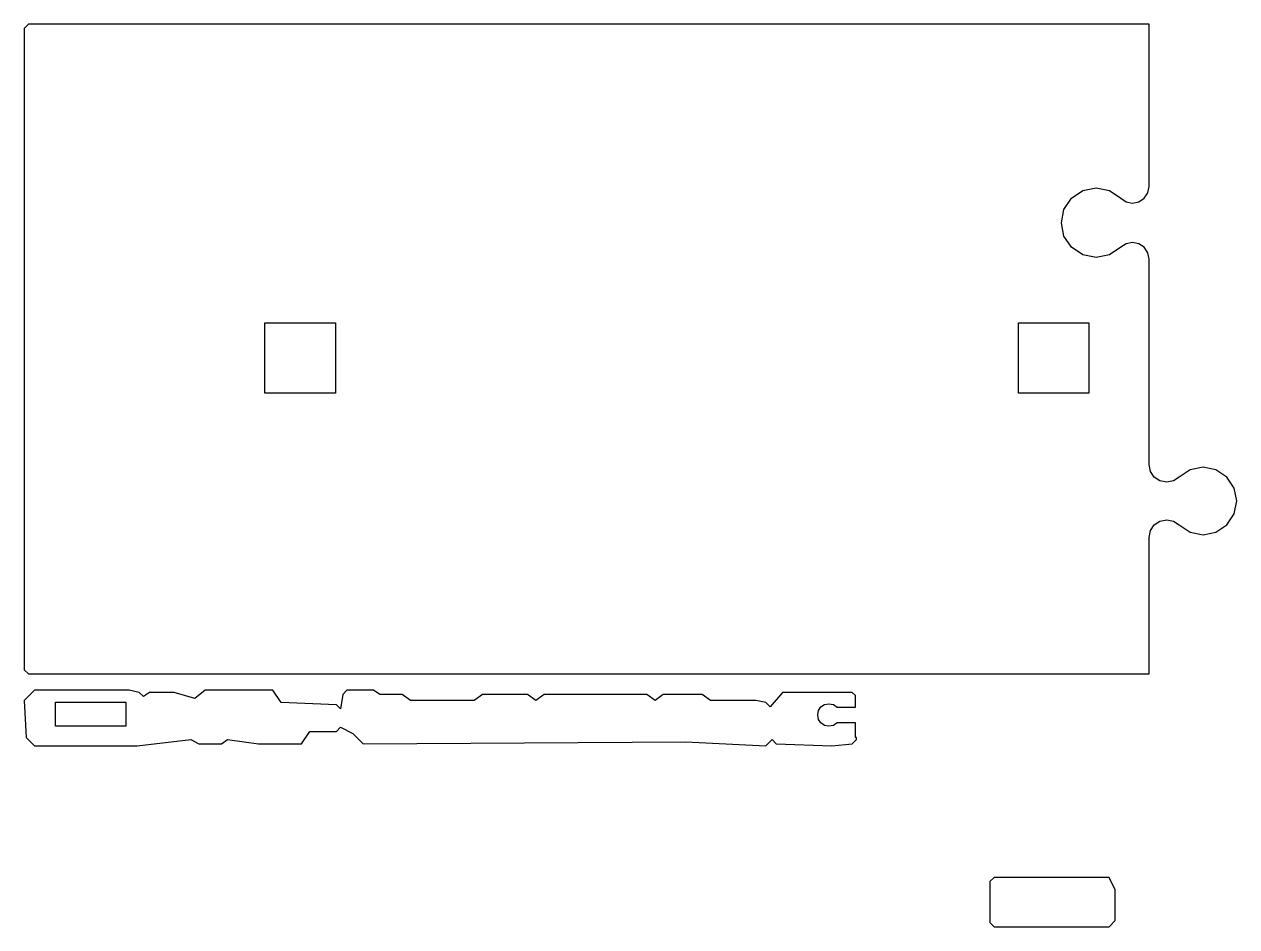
# Model space of a CAD drawing. Extents: x 0 to 6.97, y 0 to 5.18.
import ezdxf

# ---------------------------------------------------------------- set-up
doc = ezdxf.new("R2010")
doc.units = 0
doc.layers.get('0').update_dxf_attribs({"linetype": 'CONTINUOUS'})

msp = doc.modelspace()

# ---------------------------------------------------------------- linework, layer by layer
at = {"color": 4}
for p, q in [((0.0236, 5.185), (0, 5.1614)), ((0, 5.1614), (0, 1.4764)), ((6.4659, 5.185), (0.0236, 5.185)), ((6.4659, 4.2535), (6.4659, 5.185)), ((6.4586, 4.217), (6.4659, 4.2535)), ((5.9769, 4.1212), (6.0203, 4.186)), ((6.0203, 4.186), (6.0851, 4.2294)), ((6.0851, 4.2294), (6.1616, 4.2445)), ((6.1616, 4.2445), (6.2381, 4.2294)), ((6.2381, 4.2294), (6.3029, 4.186)), ((6.3029, 4.186), (6.3339, 4.1653)), ((6.407, 4.1653), (6.4379, 4.186)), ((6.4379, 4.186), (6.4586, 4.217)), ((5.9618, 4.0447), (5.9769, 4.1212)), ((6.3339, 4.1653), (6.3704, 4.158)), ((6.3704, 4.158), (6.407, 4.1653)), ((5.9769, 3.9683), (5.9618, 4.0447)), ((6.0203, 3.9034), (5.9769, 3.9683)), ((6.0851, 3.8601), (6.0203, 3.9034)), ((6.3029, 3.9034), (6.2381, 3.8601)), ((6.3339, 3.9242), (6.3029, 3.9034)), ((6.3704, 3.9314), (6.3339, 3.9242)), ((6.407, 3.9242), (6.3704, 3.9314)), ((6.4379, 3.9034), (6.407, 3.9242)), ((6.4586, 3.8725), (6.4379, 3.9034)), ((6.1616, 3.8449), (6.0851, 3.8601)), ((6.2381, 3.8601), (6.1616, 3.8449)), ((6.4659, 3.8359), (6.4586, 3.8725)), ((6.4659, 2.6548), (6.4659, 3.8359)), ((1.3838, 3.0649), (1.3838, 3.4704)), ((1.3838, 3.4704), (1.7894, 3.4704)), ((1.7894, 3.4704), (1.7894, 3.0649)), ((5.7146, 3.0649), (5.7146, 3.4704)), ((5.7146, 3.4704), (6.1201, 3.4704)), ((6.1201, 3.4704), (6.1201, 3.0649)), ((1.7894, 3.0649), (1.3838, 3.0649)), ((6.1201, 3.0649), (5.7146, 3.0649)), ((6.4736, 2.616), (6.4659, 2.6548)), ((6.4956, 2.5832), (6.4736, 2.616)), ((6.5284, 2.5611), (6.4956, 2.5832)), ((6.639, 2.5832), (6.6061, 2.5611)), ((6.7018, 2.6253), (6.639, 2.5832)), ((6.7761, 2.64), (6.7018, 2.6253)), ((6.8503, 2.6253), (6.7761, 2.64)), ((6.9132, 2.5832), (6.8503, 2.6253)), ((6.9553, 2.5204), (6.9132, 2.5832)), ((6.5673, 2.5534), (6.5284, 2.5611)), ((6.6061, 2.5611), (6.5673, 2.5534)), ((6.97, 2.4461), (6.9553, 2.5204)), ((6.9553, 2.3718), (6.97, 2.4461)), ((6.9132, 2.309), (6.9553, 2.3718)), ((6.4736, 2.2761), (6.4956, 2.309)), ((6.4956, 2.309), (6.5285, 2.331)), ((6.5285, 2.331), (6.5673, 2.3386)), ((6.5673, 2.3386), (6.6061, 2.331)), ((6.6061, 2.331), (6.639, 2.309)), ((6.639, 2.309), (6.7018, 2.2668)), ((6.8503, 2.2668), (6.9132, 2.309)), ((6.4659, 2.2372), (6.4736, 2.2761)), ((6.4659, 1.4527), (6.4659, 2.2372)), ((6.7018, 2.2668), (6.7761, 2.2522)), ((6.7761, 2.2522), (6.8503, 2.2668)), ((0, 1.4764), (0.0236, 1.4527)), ((0.0236, 1.4527), (6.4659, 1.4527)), ((0.059, 1.3583), (0, 1.2992)), ((0.6024, 1.3583), (0.059, 1.3583)), ((0.6614, 1.3464), (0.6024, 1.3583)), ((0.6851, 1.3228), (0.6614, 1.3464)), ((0.7205, 1.3464), (0.6851, 1.3228)), ((0.8622, 1.3464), (0.7205, 1.3464)), ((0.9803, 1.311), (0.8622, 1.3464)), ((1.0394, 1.3583), (0.9803, 1.311)), ((1.4291, 1.3583), (1.0394, 1.3583)), ((1.4764, 1.2874), (1.4291, 1.3583)), ((1.8307, 1.3346), (1.8189, 1.2519)), ((1.8543, 1.3583), (1.8307, 1.3346)), ((2.0079, 1.3583), (1.8543, 1.3583)), ((2.0433, 1.3346), (2.0079, 1.3583)), ((2.1732, 1.3346), (2.0433, 1.3346)), ((2.2205, 1.2992), (2.1732, 1.3346)), ((2.6338, 1.3346), (2.5866, 1.2992)), ((2.8937, 1.3346), (2.6338, 1.3346)), ((2.9409, 1.2992), (2.8937, 1.3346)), ((2.9882, 1.3346), (2.9409, 1.2992)), ((3.5787, 1.3346), (2.9882, 1.3346)), ((3.626, 1.2992), (3.5787, 1.3346)), ((3.6732, 1.3346), (3.626, 1.2992)), ((3.8976, 1.3346), (3.6732, 1.3346)), ((3.9449, 1.2992), (3.8976, 1.3346)), ((4.3583, 1.3464), (4.2874, 1.2638)), ((4.7598, 1.3464), (4.3583, 1.3464)), ((4.7776, 1.3288), (4.7598, 1.3464)), ((4.7776, 1.2618), (4.7776, 1.3288)), ((0, 1.2992), (0.0118, 1.0866)), ((0.1791, 1.1515), (0.1791, 1.2893)), ((0.1791, 1.2893), (0.5846, 1.2893)), ((0.5846, 1.2893), (0.5846, 1.1515)), ((1.7953, 1.2756), (1.4764, 1.2874)), ((1.8189, 1.2519), (1.7953, 1.2756)), ((2.5866, 1.2992), (2.2205, 1.2992)), ((4.2047, 1.2992), (3.9449, 1.2992)), ((4.2638, 1.2874), (4.2047, 1.2992)), ((4.2874, 1.2638), (4.2638, 1.2874)), ((4.5661, 1.2419), (4.58, 1.2625)), ((4.58, 1.2625), (4.6007, 1.2764)), ((4.6007, 1.2764), (4.626, 1.2815)), ((4.626, 1.2815), (4.6516, 1.2762)), ((4.6516, 1.2762), (4.6725, 1.2618)), ((4.6725, 1.2618), (4.7776, 1.2618)), ((4.561, 1.2165), (4.5661, 1.2419)), ((4.5661, 1.1913), (4.561, 1.2165)), ((4.58, 1.1706), (4.5661, 1.1913)), ((0.5846, 1.1515), (0.1791, 1.1515)), ((1.5945, 1.0512), (1.6417, 1.122)), ((1.6417, 1.122), (1.7953, 1.122)), ((1.7953, 1.122), (1.8189, 1.1457)), ((1.8189, 1.1457), (1.8898, 1.1102)), ((4.6007, 1.1567), (4.58, 1.1706)), ((4.626, 1.1516), (4.6007, 1.1567)), ((4.6516, 1.1569), (4.626, 1.1516)), ((4.6725, 1.1712), (4.6516, 1.1569)), ((4.7776, 1.1712), (4.6725, 1.1712)), ((4.7776, 1.0866), (4.7776, 1.1712)), ((0.0118, 1.0866), (0.059, 1.0393)), ((0.6496, 1.0393), (0.9567, 1.0748)), ((0.9567, 1.0748), (1.004, 1.0512)), ((1.004, 1.0512), (1.1338, 1.0512)), ((1.1338, 1.0512), (1.1693, 1.0748)), ((1.1693, 1.0748), (1.3465, 1.0512)), ((1.3465, 1.0512), (1.5945, 1.0512)), ((1.8898, 1.1102), (1.9488, 1.0512)), ((1.9488, 1.0512), (3.8032, 1.063)), ((3.8032, 1.063), (4.2638, 1.0393)), ((4.2638, 1.0393), (4.2992, 1.0748)), ((4.2992, 1.0748), (4.3228, 1.0512)), ((4.3228, 1.0512), (4.6417, 1.0393)), ((4.6417, 1.0393), (4.7598, 1.0512)), ((4.7598, 1.0512), (4.7835, 1.0748)), ((4.7835, 1.0866), (4.7776, 1.0866)), ((4.7835, 1.0748), (4.7835, 1.0866)), ((0.059, 1.0393), (0.6496, 1.0393)), ((5.5748, 0.2834), (5.5512, 0.2598)), ((6.2362, 0.2834), (5.5748, 0.2834)), ((6.2717, 0.2126), (6.2362, 0.2834)), ((5.5512, 0.2598), (5.5512, 0.0236)), ((6.2717, 0.0354), (6.2717, 0.2126)), ((5.5512, 0.0236), (5.5748, 0)), ((5.5748, 0), (6.2362, 0)), ((6.2362, 0), (6.2717, 0.0354))]:
    msp.add_line(p, q, dxfattribs=at)

doc.saveas('drawing.dxf')
